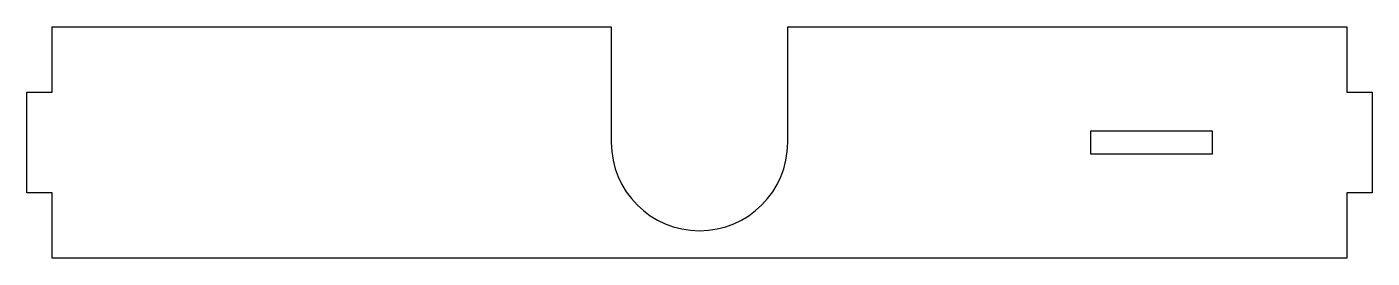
# Model space of a CAD drawing. Header units: millimetres. Extents: x -80 to 80, y -14 to 14.
import ezdxf

# ---------------------------------------------------------------- set-up
doc = ezdxf.new("R2010")
doc.units = ezdxf.units.MM
doc.layers.get('0').update_dxf_attribs({"linetype": 'CONTINUOUS'})

msp = doc.modelspace()

# ---------------------------------------------------------------- linework, layer by layer
msp.add_lwpolyline([(77, -6), (77, -13.75), (-77, -13.75), (-77, -6), (-80, -6), (-80, 6), (-77, 6), (-77, 13.75), (-10.5, 13.75), (-10.5, 0, 1), (10.5, 0), (10.5, 13.75), (77, 13.75), (77, 6), (80, 6), (80, -6)], format="xyb", close=True)
msp.add_lwpolyline([(61, -1.35), (61, 1.35), (46.5, 1.35), (46.5, -1.35)], close=True)

doc.saveas('drawing.dxf')
